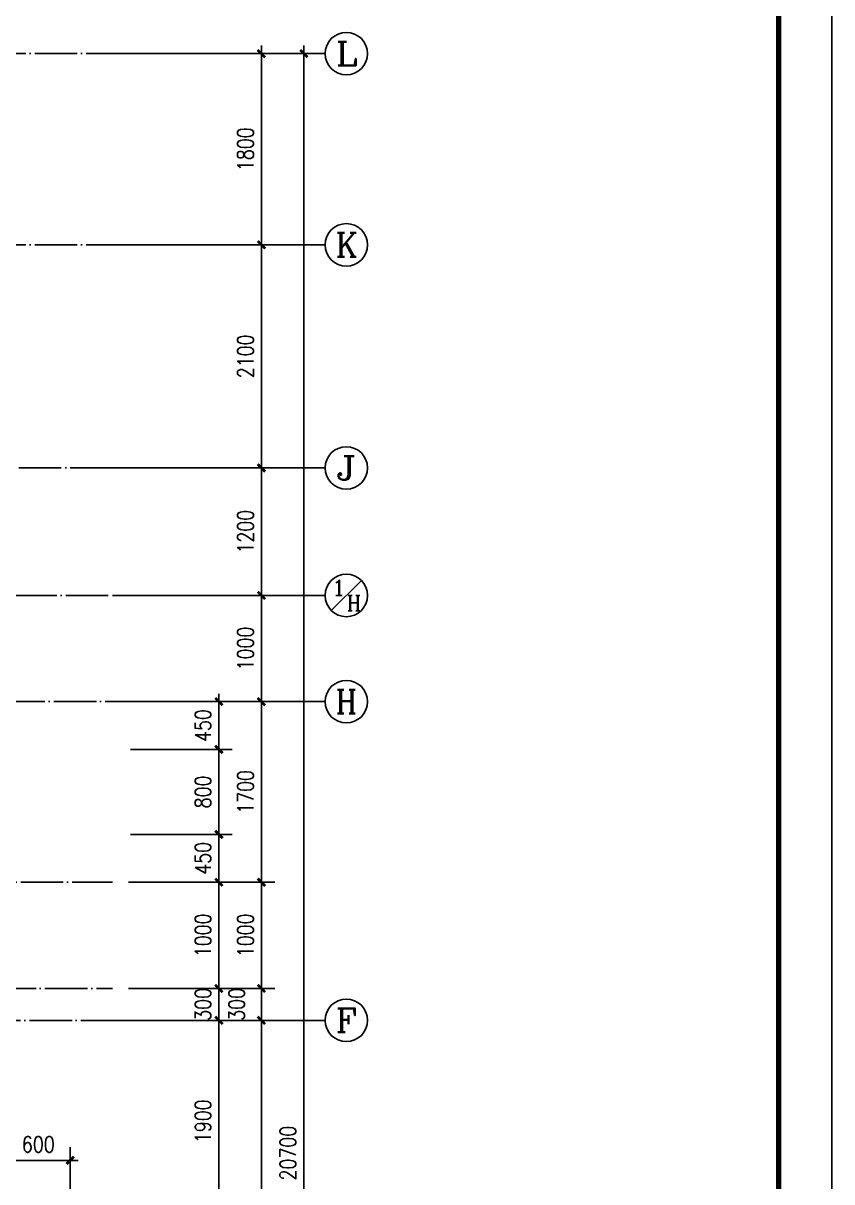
# Model space of a CAD drawing. Extents: x 12400 to 217743, y 90685 to 209848.
# Drawn here: x 98717 to 106328, y 114153 to 125060 of the extents above; entities that cross this region are included whole.
import ezdxf
from ezdxf.enums import TextEntityAlignment as Align

# ---------------------------------------------------------------- set-up
doc = ezdxf.new("R2010")
doc.units = 0
doc.header["$LTSCALE"] = 200
doc.linetypes.add('DOTE', pattern=[2.42, 2, -0.2, 0.02, -0.2])
doc.layers.get('0').update_dxf_attribs({"linetype": 'CONTINUOUS'})
doc.layers.get('DEFPOINTS').update_dxf_attribs({"linetype": 'CONTINUOUS'})
for name, color, linetype in [('AXIS', 3, 'CONTINUOUS'), ('AXIS_TEXT', 7, 'CONTINUOUS'), ('DOTE', 1, 'DOTE'), ('PUB_DIM', 3, 'CONTINUOUS'), ('PUB_TITLE', 143, 'CONTINUOUS')]:
    doc.layers.add(name, color=color, linetype=linetype)
doc.styles.add('COMPLEX', font='COMPLEX')
doc.styles.add('DIM_FONT', font='SIMPLEX', dxfattribs={"width": 0.8})
doc.dimstyles.new('AXIS50', dxfattribs={"dimscale": 0.5, "dimtxt": 300, "dimasz": 1, "dimexe": 250, "dimexo": 300, "dimgap": 150, "dimtad": 1, "dimdec": 0, "dimzin": 0, "dimdsep": 46, "dimtxsty": 'DIM_FONT', "dimblk": '_DIMX', "dimblk1": 'DOTSMALL', "dimblk2": 'DOTSMALL', "dimcen": 2.5, "dimse1": 1, "dimse2": 1, "dimclrt": 7, "dimadec": 0, "dimazin": 0, "dimtfac": 1, "dimtdec": 0, "dimtix": 1, "dimtmove": 2, "dimatfit": 3, "dimldrblk": '_DIMX', "dimfxl": 0, "dimtolj": 1, "dimtzin": 0, "dimarcsym": 0})
doc.dimstyles.new('DIMA50', dxfattribs={"dimscale": 0.5, "dimtxt": 300, "dimasz": 1, "dimexe": 250, "dimexo": 300, "dimgap": 150, "dimtad": 1, "dimdec": 0, "dimzin": 0, "dimdsep": 46, "dimtxsty": 'DIM_FONT', "dimblk": '_DIMX', "dimblk1": 'DOTSMALL', "dimblk2": 'DOTSMALL', "dimcen": 2.5, "dimse1": 1, "dimclrt": 7, "dimadec": 0, "dimazin": 0, "dimtfac": 1, "dimtdec": 0, "dimtix": 1, "dimtmove": 2, "dimatfit": 3, "dimldrblk": '_DIMX', "dimfxl": 0, "dimtolj": 1, "dimtzin": 0, "dimarcsym": 0})
doc.dimstyles.new('DIMB50', dxfattribs={"dimscale": 0.5, "dimtxt": 300, "dimasz": 1, "dimexe": 250, "dimexo": 300, "dimgap": 150, "dimtad": 1, "dimdec": 0, "dimzin": 0, "dimdsep": 46, "dimtxsty": 'DIM_FONT', "dimblk": '_DIMX', "dimblk1": 'DOTSMALL', "dimblk2": 'DOTSMALL', "dimcen": 2.5, "dimse2": 1, "dimclrt": 7, "dimadec": 0, "dimazin": 0, "dimtfac": 1, "dimtdec": 0, "dimtix": 1, "dimtmove": 2, "dimatfit": 3, "dimldrblk": '_DIMX', "dimfxl": 0, "dimtolj": 1, "dimtzin": 0, "dimarcsym": 0})
doc.dimstyles.new('DIMN50', dxfattribs={"dimscale": 0.5, "dimtxt": 300, "dimasz": 1, "dimexe": 250, "dimexo": 300, "dimgap": 150, "dimtad": 1, "dimdec": 0, "dimzin": 0, "dimdsep": 46, "dimtxsty": 'DIM_FONT', "dimblk": '_DIMX', "dimblk1": 'DOTSMALL', "dimblk2": 'DOTSMALL', "dimcen": 2.5, "dimclrt": 7, "dimadec": 0, "dimazin": 0, "dimtfac": 1, "dimtdec": 0, "dimtix": 1, "dimtmove": 2, "dimatfit": 3, "dimldrblk": '_DIMX', "dimfxl": 0, "dimtolj": 1, "dimtzin": 0, "dimarcsym": 0})

# ---------------------------------------------------------------- blocks, each defined once
blk = doc.blocks.new('_DIMX')
blk.add_line((-150, 0), (150, 0))
at = {"const_width": 50}
blk.add_lwpolyline([(-70, -70), (70, 70)], dxfattribs=at)
blk = doc.blocks.new('*D1380')
at = {"layer": 'AXIS', "color": 0, "lineweight": -2}
blk.add_line((100959, 124772), (100959, 122973), dxfattribs=at)
at = {"layer": 'DEFPOINTS', "color": 0}
for p in [(99559, 124773), (99559, 122973), (100959, 122973)]:
    blk.add_point(p, dxfattribs=at)
at = {"layer": 'AXIS', "color": 0, "lineweight": -2, "xscale": 0.5, "yscale": 0.5, "zscale": 0.5}
for p, rotation in [((100959, 124773), 90), ((100959, 122973), 270)]:
    blk.add_blockref('_DIMX', p, dxfattribs=dict(at, rotation=rotation))
at = {"layer": 'AXIS', "color": 7, "insert": (100809, 123873), "char_height": 150, "attachment_point": 5, "rotation": 90, "style": 'DIM_FONT'}
blk.add_mtext('\\A1;1800', dxfattribs=at)
blk = doc.blocks.new('_DOTSMALL')
at = {"color": 0, "linetype": 'ByBlock', "const_width": 0.5}
blk.add_lwpolyline([(-0.0625, 0, 1), (0.0625, 0, 1)], format="xyb", close=True, dxfattribs=at)
blk = doc.blocks.new('*D1381')
at = {"layer": 'AXIS', "color": 0, "lineweight": -2}
blk.add_line((100959, 122972), (100959, 120873), dxfattribs=at)
at = {"layer": 'DEFPOINTS', "color": 0}
for p in [(99559, 122973), (99559, 120873), (100959, 120873)]:
    blk.add_point(p, dxfattribs=at)
at = {"layer": 'AXIS', "color": 0, "lineweight": -2, "xscale": 0.5, "yscale": 0.5, "zscale": 0.5}
for p, rotation in [((100959, 122973), 90), ((100959, 120873), 270)]:
    blk.add_blockref('_DIMX', p, dxfattribs=dict(at, rotation=rotation))
at = {"layer": 'AXIS', "color": 7, "insert": (100809, 121923), "char_height": 150, "attachment_point": 5, "rotation": 90, "style": 'DIM_FONT'}
blk.add_mtext('\\A1;2100', dxfattribs=at)
blk = doc.blocks.new('*D1382')
at = {"layer": 'AXIS', "color": 0, "lineweight": -2}
for p, q in [((100959, 120872), (100959, 119673)), ((99709, 119673), (101084, 119673))]:
    blk.add_line(p, q, dxfattribs=at)
at = {"layer": 'DEFPOINTS', "color": 0}
for p in [(99559, 120873), (99559, 119673), (100959, 119673)]:
    blk.add_point(p, dxfattribs=at)
at = {"layer": 'AXIS', "color": 0, "lineweight": -2, "xscale": 0.5, "yscale": 0.5, "zscale": 0.5}
for p, rotation in [((100959, 120873), 90), ((100959, 119673), 270)]:
    blk.add_blockref('_DIMX', p, dxfattribs=dict(at, rotation=rotation))
at = {"layer": 'AXIS', "color": 7, "insert": (100809, 120273), "char_height": 150, "attachment_point": 5, "rotation": 90, "style": 'DIM_FONT'}
blk.add_mtext('\\A1;1200', dxfattribs=at)
blk = doc.blocks.new('*D1383')
at = {"layer": 'AXIS', "color": 0, "lineweight": -2}
for p, q in [((100959, 115672), (100959, 111573)), ((99709, 111573), (101084, 111573))]:
    blk.add_line(p, q, dxfattribs=at)
at = {"layer": 'DEFPOINTS', "color": 0}
for p in [(99559, 115673), (99559, 111573), (100959, 111573)]:
    blk.add_point(p, dxfattribs=at)
at = {"layer": 'AXIS', "color": 0, "lineweight": -2, "xscale": 0.5, "yscale": 0.5, "zscale": 0.5}
for p, rotation in [((100959, 115673), 90), ((100959, 111573), 270)]:
    blk.add_blockref('_DIMX', p, dxfattribs=dict(at, rotation=rotation))
at = {"layer": 'AXIS', "color": 7, "insert": (100809, 113623), "char_height": 150, "attachment_point": 5, "rotation": 90, "style": 'DIM_FONT'}
blk.add_mtext('\\A1;4100', dxfattribs=at)
blk = doc.blocks.new('*D1385')
at = {"layer": 'AXIS', "color": 0, "lineweight": -2}
blk.add_line((101359, 124772), (101359, 104073), dxfattribs=at)
at = {"layer": 'DEFPOINTS', "color": 0}
for p in [(99559, 124773), (99559, 104073), (101359, 104073)]:
    blk.add_point(p, dxfattribs=at)
at = {"layer": 'AXIS', "color": 0, "lineweight": -2, "xscale": 0.5, "yscale": 0.5, "zscale": 0.5}
for p, rotation in [((101359, 124773), 90), ((101359, 104073), 270)]:
    blk.add_blockref('_DIMX', p, dxfattribs=dict(at, rotation=rotation))
at = {"layer": 'AXIS', "color": 7, "insert": (101209, 114423), "char_height": 150, "attachment_point": 5, "rotation": 90, "style": 'DIM_FONT'}
blk.add_mtext('\\A1;20700', dxfattribs=at)
blk = doc.blocks.new('*D1396')
at = {"layer": 'AXIS', "color": 0, "lineweight": -2}
for p, q in [((99709, 119673), (101084, 119673)), ((100959, 119672), (100959, 118673)), ((99709, 118673), (101084, 118673))]:
    blk.add_line(p, q, dxfattribs=at)
at = {"layer": 'DEFPOINTS', "color": 0}
for p in [(99559, 119673), (99559, 118673), (100959, 118673)]:
    blk.add_point(p, dxfattribs=at)
at = {"layer": 'AXIS', "color": 0, "lineweight": -2, "xscale": 0.5, "yscale": 0.5, "zscale": 0.5}
for p, rotation in [((100959, 119673), 90), ((100959, 118673), 270)]:
    blk.add_blockref('_DIMX', p, dxfattribs=dict(at, rotation=rotation))
at = {"layer": 'AXIS', "color": 7, "insert": (100809, 119173), "char_height": 150, "attachment_point": 5, "rotation": 90, "style": 'DIM_FONT'}
blk.add_mtext('\\A1;1000', dxfattribs=at)
blk = doc.blocks.new('*D1397')
at = {"layer": 'AXIS', "color": 0, "lineweight": -2}
for p, q in [((99709, 115973), (101084, 115973)), ((100959, 115972), (100959, 115673))]:
    blk.add_line(p, q, dxfattribs=at)
at = {"layer": 'DEFPOINTS', "color": 0}
for p in [(99559, 115973), (99559, 115673), (100959, 115673)]:
    blk.add_point(p, dxfattribs=at)
at = {"layer": 'AXIS', "color": 0, "lineweight": -2, "xscale": 0.5, "yscale": 0.5, "zscale": 0.5}
for p, rotation in [((100959, 115973), 90), ((100959, 115673), 270)]:
    blk.add_blockref('_DIMX', p, dxfattribs=dict(at, rotation=rotation))
at = {"layer": 'AXIS', "color": 7, "insert": (100726, 115823), "char_height": 150, "attachment_point": 5, "rotation": 90, "style": 'DIM_FONT'}
blk.add_mtext('\\A1;300', dxfattribs=at)
blk = doc.blocks.new('*D1399')
at = {"layer": 'AXIS', "color": 0, "lineweight": -2}
for p, q in [((99709, 118673), (101084, 118673)), ((100959, 118672), (100959, 116973)), ((99709, 116973), (101084, 116973))]:
    blk.add_line(p, q, dxfattribs=at)
at = {"layer": 'DEFPOINTS', "color": 0}
for p in [(99559, 118673), (99559, 116973), (100959, 116973)]:
    blk.add_point(p, dxfattribs=at)
at = {"layer": 'AXIS', "color": 0, "lineweight": -2, "xscale": 0.5, "yscale": 0.5, "zscale": 0.5}
for p, rotation in [((100959, 118673), 90), ((100959, 116973), 270)]:
    blk.add_blockref('_DIMX', p, dxfattribs=dict(at, rotation=rotation))
at = {"layer": 'AXIS', "color": 7, "insert": (100809, 117823), "char_height": 150, "attachment_point": 5, "rotation": 90, "style": 'DIM_FONT'}
blk.add_mtext('\\A1;1700', dxfattribs=at)
blk = doc.blocks.new('*D1400')
at = {"layer": 'AXIS', "color": 0, "lineweight": -2}
for p, q in [((99709, 116973), (101084, 116973)), ((100959, 116972), (100959, 115973)), ((99709, 115973), (101084, 115973))]:
    blk.add_line(p, q, dxfattribs=at)
at = {"layer": 'DEFPOINTS', "color": 0}
for p in [(99559, 116973), (99559, 115973), (100959, 115973)]:
    blk.add_point(p, dxfattribs=at)
at = {"layer": 'AXIS', "color": 0, "lineweight": -2, "xscale": 0.5, "yscale": 0.5, "zscale": 0.5}
for p, rotation in [((100959, 116973), 90), ((100959, 115973), 270)]:
    blk.add_blockref('_DIMX', p, dxfattribs=dict(at, rotation=rotation))
at = {"layer": 'AXIS', "color": 7, "insert": (100809, 116473), "char_height": 150, "attachment_point": 5, "rotation": 90, "style": 'DIM_FONT'}
blk.add_mtext('\\A1;1000', dxfattribs=at)
blk = doc.blocks.new('_AXISO')
blk.add_circle((0, 0), 0.5)
at = {"layer": 'AXIS_TEXT', "style": 'COMPLEX', "width": 1.041667}
blk.add_attdef('A', text='', height=0.56, dxfattribs=at).set_placement((-0.25, -0.28), (0.25, -0.28), align=Align.FIT)
blk = doc.blocks.new('*D1566')
at = {"layer": 'AXIS', "color": 0, "lineweight": -2}
for p, q in [((100559, 115672), (100559, 113773)), ((99309, 113773), (100684, 113773))]:
    blk.add_line(p, q, dxfattribs=at)
at = {"layer": 'DEFPOINTS', "color": 0}
for p in [(99159, 115673), (99159, 113773), (100559, 113773)]:
    blk.add_point(p, dxfattribs=at)
at = {"layer": 'AXIS', "color": 0, "lineweight": -2, "xscale": 0.5, "yscale": 0.5, "zscale": 0.5}
for p, rotation in [((100559, 115673), 90), ((100559, 113773), 270)]:
    blk.add_blockref('_DIMX', p, dxfattribs=dict(at, rotation=rotation))
at = {"layer": 'AXIS', "color": 7, "insert": (100409, 114723), "char_height": 150, "attachment_point": 5, "rotation": 90, "style": 'DIM_FONT'}
blk.add_mtext('\\A1;1900', dxfattribs=at)
blk = doc.blocks.new('*D1571')
at = {"layer": 'AXIS', "color": 0, "lineweight": -2}
for p, q in [((99726, 115973), (100684, 115973)), ((100559, 115973), (100559, 115974)), ((100559, 115673), (100559, 115973)), ((99726, 115673), (100684, 115673)), ((100559, 115672), (100559, 115672))]:
    blk.add_line(p, q, dxfattribs=at)
at = {"layer": 'DEFPOINTS', "color": 0}
for p in [(99576, 115973), (100559, 115973), (99576, 115673)]:
    blk.add_point(p, dxfattribs=at)
at = {"layer": 'AXIS', "color": 0, "lineweight": -2, "xscale": 0.5, "yscale": 0.5, "zscale": 0.5}
for p, rotation in [((100559, 115973), 270), ((100559, 115673), 90)]:
    blk.add_blockref('_DIMX', p, dxfattribs=dict(at, rotation=rotation))
at = {"layer": 'AXIS', "color": 7, "insert": (100409, 115823), "char_height": 150, "attachment_point": 5, "rotation": 90, "style": 'DIM_FONT'}
blk.add_mtext('\\A1;300', dxfattribs=at)
blk = doc.blocks.new('*D1572')
at = {"layer": 'AXIS', "color": 0, "lineweight": -2}
for p, q in [((99726, 116973), (100684, 116973)), ((100559, 115973), (100559, 116972)), ((99726, 115973), (100684, 115973))]:
    blk.add_line(p, q, dxfattribs=at)
at = {"layer": 'DEFPOINTS', "color": 0}
for p in [(99576, 116973), (100559, 116973), (99576, 115973)]:
    blk.add_point(p, dxfattribs=at)
at = {"layer": 'AXIS', "color": 0, "lineweight": -2, "xscale": 0.5, "yscale": 0.5, "zscale": 0.5}
for p, rotation in [((100559, 116973), 90), ((100559, 115973), 270)]:
    blk.add_blockref('_DIMX', p, dxfattribs=dict(at, rotation=rotation))
at = {"layer": 'AXIS', "color": 7, "insert": (100409, 116473), "char_height": 150, "attachment_point": 5, "rotation": 90, "style": 'DIM_FONT'}
blk.add_mtext('\\A1;1000', dxfattribs=at)
blk = doc.blocks.new('*D1573')
at = {"layer": 'AXIS', "color": 0, "lineweight": -2}
for p, q in [((99726, 117423), (100684, 117423)), ((100559, 117423), (100559, 117424)), ((100559, 116973), (100559, 117423)), ((99726, 116973), (100684, 116973)), ((100559, 116972), (100559, 116972))]:
    blk.add_line(p, q, dxfattribs=at)
at = {"layer": 'DEFPOINTS', "color": 0}
for p in [(99576, 117423), (100559, 117423), (99576, 116973)]:
    blk.add_point(p, dxfattribs=at)
at = {"layer": 'AXIS', "color": 0, "lineweight": -2, "xscale": 0.5, "yscale": 0.5, "zscale": 0.5}
for p, rotation in [((100559, 117423), 270), ((100559, 116973), 90)]:
    blk.add_blockref('_DIMX', p, dxfattribs=dict(at, rotation=rotation))
at = {"layer": 'AXIS', "color": 7, "insert": (100409, 117198), "char_height": 150, "attachment_point": 5, "rotation": 90, "style": 'DIM_FONT'}
blk.add_mtext('\\A1;450', dxfattribs=at)
blk = doc.blocks.new('*D1574')
at = {"layer": 'AXIS', "color": 0, "lineweight": -2}
for p, q in [((99726, 118223), (100684, 118223)), ((100559, 117423), (100559, 118222)), ((99726, 117423), (100684, 117423))]:
    blk.add_line(p, q, dxfattribs=at)
at = {"layer": 'DEFPOINTS', "color": 0}
for p in [(99576, 118223), (100559, 118223), (99576, 117423)]:
    blk.add_point(p, dxfattribs=at)
at = {"layer": 'AXIS', "color": 0, "lineweight": -2, "xscale": 0.5, "yscale": 0.5, "zscale": 0.5}
for p, rotation in [((100559, 118223), 90), ((100559, 117423), 270)]:
    blk.add_blockref('_DIMX', p, dxfattribs=dict(at, rotation=rotation))
at = {"layer": 'AXIS', "color": 7, "insert": (100409, 117823), "char_height": 150, "attachment_point": 5, "rotation": 90, "style": 'DIM_FONT'}
blk.add_mtext('\\A1;800', dxfattribs=at)
blk = doc.blocks.new('*D1575')
at = {"layer": 'AXIS', "color": 0, "lineweight": -2}
for p, q in [((99726, 118673), (100684, 118673)), ((100559, 118673), (100559, 118674)), ((100559, 118223), (100559, 118673)), ((99726, 118223), (100684, 118223)), ((100559, 118222), (100559, 118222))]:
    blk.add_line(p, q, dxfattribs=at)
at = {"layer": 'DEFPOINTS', "color": 0}
for p in [(99576, 118673), (100559, 118673), (99576, 118223)]:
    blk.add_point(p, dxfattribs=at)
at = {"layer": 'AXIS', "color": 0, "lineweight": -2, "xscale": 0.5, "yscale": 0.5, "zscale": 0.5}
for p, rotation in [((100559, 118673), 270), ((100559, 118223), 90)]:
    blk.add_blockref('_DIMX', p, dxfattribs=dict(at, rotation=rotation))
at = {"layer": 'AXIS', "color": 7, "insert": (100409, 118448), "char_height": 150, "attachment_point": 5, "rotation": 90, "style": 'DIM_FONT'}
blk.add_mtext('\\A1;450', dxfattribs=at)
blk = doc.blocks.new('_AXIST')
blk.add_line((-0.354, -0.354), (0.354, 0.354))
at = {"layer": 'AXIS_TEXT', "style": 'COMPLEX', "width": 1.041667}
for p, p2 in [((-0.343, -0.002), (-0.017, -0.002)), ((0.017, -0.362), (0.343, -0.362))]:
    blk.add_attdef('A', text='', height=0.364, dxfattribs=at).set_placement(p, p2, align=Align.FIT)
blk = doc.blocks.new('*D1777')
at = {"layer": 'DEFPOINTS', "color": 0}
for p in [(99159, 114355), (98559, 113933), (99159, 113933)]:
    blk.add_point(p, dxfattribs=at)
at = {"layer": 'PUB_DIM', "color": 0, "lineweight": -2}
for p, q in [((98559, 114083), (98559, 114480)), ((99159, 114083), (99159, 114480)), ((98559, 114355), (99158, 114355))]:
    blk.add_line(p, q, dxfattribs=at)
at = {"layer": 'PUB_DIM', "color": 0, "lineweight": -2, "xscale": 0.5, "yscale": 0.5, "zscale": 0.5, "rotation": 180}
blk.add_blockref('_DIMX', (98559, 114355), dxfattribs=at)
at = {"layer": 'PUB_DIM', "color": 0, "lineweight": -2, "xscale": 0.5, "yscale": 0.5, "zscale": 0.5}
blk.add_blockref('_DIMX', (99159, 114355), dxfattribs=at)
at = {"layer": 'PUB_DIM', "color": 7, "insert": (98859, 114505), "char_height": 150, "attachment_point": 5, "style": 'DIM_FONT'}
blk.add_mtext('\\A1;600', dxfattribs=at)

msp = doc.modelspace()

# ---------------------------------------------------------------- linework, layer by layer
at = {"layer": 'AXIS'}
for p, q in [((101558.568, 124772.868), (99558.568, 124772.868)), ((101558.568, 122972.868), (99558.568, 122972.868)), ((101558.568, 120872.868), (99558.568, 120872.868)), ((101558.568, 119672.868), (99558.568, 119672.868)), ((101558.568, 118672.868), (99558.568, 118672.868)), ((101558.568, 115672.868), (99558.568, 115672.868))]:
    msp.add_line(p, q, dxfattribs=at)
at = {"layer": 'DOTE'}
for p, q in [((84306.341, 124772.868), (99558.568, 124772.868)), ((84306.341, 122972.868), (99558.568, 122972.868)), ((99558.568, 120872.868), (84306.341, 120872.868)), ((93309.259, 119672.868), (99558.568, 119672.868)), ((96101.567, 118672.868), (99558.568, 118672.868)), ((95789.338, 116972.868), (99558.568, 116972.868)), ((96018.027, 115972.868), (99558.568, 115972.868)), ((90064.427, 115672.868), (99558.568, 115672.868))]:
    msp.add_line(p, q, dxfattribs=at)
at = {"layer": 'PUB_TITLE'}
msp.add_lwpolyline([(76628.085, 90699.54), (76628.085, 132749.54), (106328.085, 132749.54), (106328.085, 90699.54)], close=True, dxfattribs=at)
at = {"layer": 'PUB_TITLE', "const_width": 50}
msp.add_lwpolyline([(77128.085, 91199.54), (105828.085, 91199.54), (105828.085, 131499.54), (77128.085, 131499.54)], close=True, dxfattribs=at)

# ---------------------------------------------------------------- block references
at = {"layer": 'AXIS'}
ref = msp.add_blockref('_AXISO', (101758.568, 124772.868), dxfattribs=dict(at, xscale=400, yscale=400, zscale=400))
ref.add_attrib('A', 'L', dxfattribs={"layer": 'AXIS_TEXT', "height": 224, "style": 'COMPLEX', "width": 1.25}).set_placement((101658.568, 124660.868), (101858.568, 124660.868), align=Align.FIT)
ref = msp.add_blockref('_AXISO', (101758.568, 122972.868), dxfattribs=dict(at, xscale=400, yscale=400, zscale=400))
ref.add_attrib('A', 'K', dxfattribs={"layer": 'AXIS_TEXT', "height": 224, "style": 'COMPLEX', "width": 0.986842}).set_placement((101658.568, 122860.868), (101858.568, 122860.868), align=Align.FIT)
ref = msp.add_blockref('_AXISO', (101758.568, 120872.868), dxfattribs=dict(at, xscale=400, yscale=400, zscale=400))
ref.add_attrib('A', 'J', dxfattribs={"layer": 'AXIS_TEXT', "height": 224, "style": 'COMPLEX', "width": 1.704545}).set_placement((101658.568, 120760.868), (101858.568, 120760.868), align=Align.FIT)
at = {"layer": 'AXIS', "xscale": 400, "yscale": 400, "zscale": 400}
msp.add_blockref('_AXISO', (101758.568, 119672.868), dxfattribs=at)
at = {"layer": 'AXIS'}
ref = msp.add_blockref('_AXIST', (101758.568, 119672.868), dxfattribs=dict(at, xscale=400, yscale=400, zscale=400))
ref.add_attrib('A', '1', dxfattribs={"layer": 'AXIS_TEXT', "height": 145.6, "style": 'COMPLEX', "width": 2.083333}).set_placement((101621.568, 119672.068), (101751.568, 119672.068), align=Align.FIT)
ref.add_attrib('A', 'H', dxfattribs={"layer": 'AXIS_TEXT', "height": 145.6, "style": 'COMPLEX', "width": 0.9375}).set_placement((101765.568, 119528.068), (101895.568, 119528.068), align=Align.FIT)
ref = msp.add_blockref('_AXISO', (101758.568, 118672.868), dxfattribs=dict(at, xscale=400, yscale=400, zscale=400))
ref.add_attrib('A', 'H', dxfattribs={"layer": 'AXIS_TEXT', "height": 224, "style": 'COMPLEX', "width": 0.9375}).set_placement((101658.568, 118560.868), (101858.568, 118560.868), align=Align.FIT)
ref = msp.add_blockref('_AXISO', (101758.568, 115672.868), dxfattribs=dict(at, xscale=400, yscale=400, zscale=400))
ref.add_attrib('A', 'F', dxfattribs={"layer": 'AXIS_TEXT', "height": 224, "style": 'COMPLEX', "width": 1.171875}).set_placement((101658.568, 115560.868), (101858.568, 115560.868), align=Align.FIT)

# ---------------------------------------------------------------- dimensions: what is measured, and where the dimension line sits
for p1, p2, distance, dimstyle, picture, middle in [((99558.568, 124772.868), (99558.568, 122972.868), 1400, 'AXIS50', '*D1380', (100808.568, 123872.868)), ((99558.568, 124772.868), (99558.568, 104072.868), 1800, 'AXIS50', '*D1385', (101208.568, 114422.868)), ((99575.857, 118222.868), (99575.857, 118672.868), -982.711, 'DIMN50', '*D1575', (100408.568, 118447.868)), ((99575.857, 117422.868), (99575.857, 118222.868), -982.711, 'DIMN50', '*D1574', (100408.568, 117822.868)), ((99575.857, 116972.868), (99575.857, 117422.868), -982.711, 'DIMN50', '*D1573', (100408.568, 117197.868)), ((99575.857, 115972.868), (99575.857, 116972.868), -982.711, 'DIMN50', '*D1572', (100408.568, 116472.868)), ((99575.857, 115672.868), (99575.857, 115972.868), -982.711, 'DIMN50', '*D1571', (100408.568, 115822.868))]:
    dim = msp.add_aligned_dim(p1=p1, p2=p2, distance=distance, dimstyle=dimstyle, dxfattribs=at)
    dim.commit()
    dim.dimension.update_dxf_attribs({"geometry": picture, "text_midpoint": middle})
for base, p1, p2, dimstyle, picture, middle in [((100958.568, 120872.868), (99558.568, 122972.868), (99558.568, 120872.868), 'AXIS50', '*D1381', (100808.568, 121922.868)), ((100958.568, 119672.868), (99558.568, 120872.868), (99558.568, 119672.868), 'DIMA50', '*D1382', (100808.568, 120272.868)), ((100958.568, 118672.868), (99558.568, 119672.868), (99558.568, 118672.868), 'DIMN50', '*D1396', (100808.568, 119172.868)), ((100958.568, 116972.868), (99558.568, 118672.868), (99558.568, 116972.868), 'DIMN50', '*D1399', (100808.568, 117822.868)), ((100958.568, 115972.868), (99558.568, 116972.868), (99558.568, 115972.868), 'DIMN50', '*D1400', (100808.568, 116472.868)), ((100558.568, 113772.868), (99158.568, 115672.868), (99158.568, 113772.868), 'DIMA50', '*D1566', (100408.568, 114722.868)), ((100958.568, 111572.868), (99558.568, 115672.868), (99558.568, 111572.868), 'DIMA50', '*D1383', (100808.568, 113622.868))]:
    dim = msp.add_linear_dim(base=base, p1=p1, p2=p2, angle=90, dimstyle=dimstyle, dxfattribs=at)
    dim.commit()
    dim.dimension.update_dxf_attribs({"geometry": picture, "text_midpoint": middle})
dim = msp.add_linear_dim(base=(100958.568, 115672.868), p1=(99558.568, 115972.868), p2=(99558.568, 115672.868), angle=90, dimstyle='DIMB50', dxfattribs=at)
dim.commit()
dim.dimension.update_dxf_attribs({"geometry": '*D1397', "text_midpoint": (100725.628, 115822.868), "dimtype": 160})
at = {"layer": 'PUB_DIM'}
dim = msp.add_linear_dim(base=(99158.568, 114355.089), p1=(98558.568, 113932.993), p2=(99158.568, 113932.993), dimstyle='DIMN50', dxfattribs=at)
dim.commit()
dim.dimension.update_dxf_attribs({"geometry": '*D1777', "text_midpoint": (98858.568, 114505.089)})

doc.saveas('drawing.dxf')
